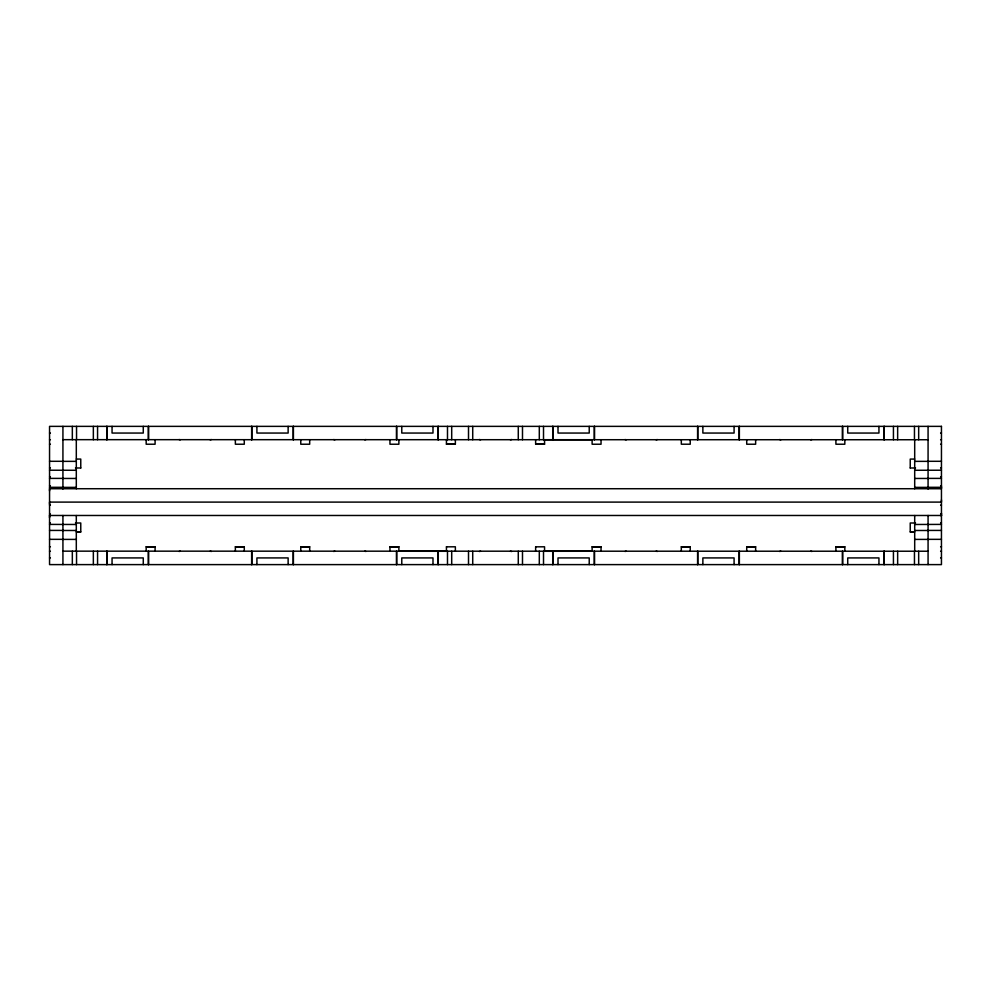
<?xml version="1.0" encoding="UTF-8"?>
<svg xmlns="http://www.w3.org/2000/svg" width="991" height="991" viewBox="0 0 991 991"><rect width="100%" height="100%" fill="white"/><g stroke="black" fill="none" stroke-linecap="round" stroke-linejoin="round"><path stroke-width="1.49" d="M49.55 517.711L49.55 515.481L50.392 515.481M49.55 504.332L49.55 502.103L941.45 502.103L941.45 499.873M49.55 490.954L49.55 488.724L941.45 488.724L941.45 486.494M941.45 513.251L941.45 515.766M49.55 433.055L50.392 433.055M940.608 433.055L941.45 433.055M49.55 439.744L50.392 439.744M62.928 439.67L928.072 439.744M940.608 439.744L941.45 439.744M446.445 444.166L455.365 444.166M535.635 444.166L544.555 444.166M49.55 444.203L50.392 444.203M940.608 444.203L941.45 444.203M76.307 459.068L80.767 459.068L80.767 468.012M914.693 459.068L910.233 459.093L910.233 468.012M49.55 461.298L62.928 461.298M928.072 461.298L941.45 461.298M62.928 461.36L76.307 461.36M914.693 461.36L928.072 461.36M49.55 467.95L50.392 467.95M75.477 467.95L76.307 467.95M76.864 467.987L80.767 467.987M910.233 467.987L914.136 467.987M914.693 467.95L915.523 467.95M940.608 467.95L941.45 467.95M49.55 470.217L76.307 470.279M914.693 470.279L941.45 470.217M49.55 476.869L50.392 476.869M940.608 476.869L941.45 476.869M49.55 478.393L62.928 478.393M928.072 478.393L941.45 478.393M62.928 478.455L76.307 478.455M914.693 478.455L928.072 478.455M49.55 485.788L50.392 485.788M940.608 485.788L941.45 485.788M49.55 487.312L62.928 487.312M928.072 487.312L941.45 487.312M62.928 487.374L76.307 487.374M914.693 487.374L928.072 487.374M49.55 505.113L50.392 505.113M940.608 505.113L941.45 505.113M49.55 514.032L50.392 514.032M940.608 514.032L941.45 514.032M940.608 515.481L941.45 515.481L49.55 515.481M49.55 522.951L50.392 522.951M75.477 522.951L76.307 522.951M76.864 523.013L80.767 522.988L80.767 531.932L76.307 531.932L80.767 531.907M914.136 523.013L910.233 522.988L910.233 531.932L914.693 531.932L910.233 531.907M914.693 522.951L915.523 522.951M940.608 522.951L941.45 522.951M49.55 524.4L76.307 524.474M914.693 524.474L941.45 524.4M49.55 530.42L62.928 530.42M928.072 530.42L941.45 530.42M62.928 530.482L76.307 530.482M914.693 530.482L928.072 530.482M49.55 539.339L62.928 539.339M928.072 539.339L941.45 539.339M62.928 539.401L76.307 539.401M914.693 539.401L928.072 539.401M49.55 546.772L50.392 546.772M146.173 551.256L146.173 546.772L155.091 546.772L155.091 551.256M235.363 551.256L235.363 546.772L244.281 546.772L244.281 551.256M300.769 551.256L300.769 546.772L309.688 546.772L309.688 551.256M389.959 551.256L389.959 546.772L398.877 546.772L398.877 551.256L446.445 551.293L446.445 546.797M535.635 546.834L544.555 546.797L544.555 551.293L592.123 551.256L592.123 546.772L601.042 546.772L601.042 551.256M681.312 551.256L681.312 546.772L690.232 546.772L690.232 551.256M746.718 551.256L746.718 546.772L755.638 546.772L755.638 551.256M835.909 551.256L835.909 546.772L844.827 546.772L844.827 551.256M940.608 546.772L941.45 546.772M146.173 546.797L155.091 546.797M235.363 546.797L244.281 546.797M300.769 546.797L309.688 546.797M389.959 546.797L398.877 546.797M446.445 546.834L455.365 546.797L455.365 551.293M592.123 546.797L601.042 546.797M681.312 546.797L690.232 546.797M746.718 546.797L755.638 546.797M835.909 546.797L844.827 546.797M49.55 551.231L50.392 551.231M62.928 551.157L928.072 551.231M940.608 551.231L941.45 551.231M49.55 557.921L50.392 557.921M940.608 557.921L941.45 557.921M928.072 426.365L928.072 489.071M928.072 515.481L928.072 564.61M918.669 426.365L918.669 439.744M918.669 551.231L918.669 564.61M914.693 439.67L914.693 488.798M914.693 515.531L914.693 551.256M914.458 426.365L914.458 439.744M914.458 551.231L914.458 564.61M897.648 426.365L897.648 439.744M897.648 551.231L897.648 564.61M893.436 426.365L893.436 439.744M893.436 551.231L893.436 564.61M884.22 426.365L884.22 439.744M884.22 551.231L884.22 564.61M884.034 426.365L884.034 439.744M884.034 551.231L884.034 564.61M878.943 426.365L878.943 433.055L847.726 433.055L847.726 426.365M878.943 564.61L878.943 557.921L847.726 557.921L847.726 564.61M844.827 439.744L844.827 444.228L835.909 444.228L835.909 439.744M842.635 426.365L842.635 439.744M842.635 551.231L842.635 564.61M842.449 426.365L842.449 439.744M842.449 551.231L842.449 564.61M755.638 439.744L755.638 444.228L746.718 444.228L746.718 439.744M739.36 426.365L739.36 439.744M739.36 551.231L739.36 564.61M739.175 426.365L739.175 439.744M739.175 551.231L739.175 564.61M734.083 426.365L734.083 433.055L702.867 433.055L702.867 426.365M734.083 564.61L734.083 557.921L702.867 557.921L702.867 564.61M697.775 426.365L697.775 439.744M697.775 551.231L697.775 564.61M697.59 426.365L697.59 439.744M697.59 551.231L697.59 564.61M690.232 439.744L690.232 444.228L681.312 444.203L681.312 439.744M601.042 439.744L601.042 444.228L592.123 444.228L592.123 439.744L544.555 439.744L544.555 444.203L535.635 444.203L535.635 439.707M594.501 426.365L594.501 439.744M594.501 551.231L594.501 564.61M594.315 426.365L594.315 439.744M594.315 551.231L594.315 564.61M589.224 426.365L589.224 433.055L558.007 433.055L558.007 426.365M589.224 564.61L589.224 557.921L558.007 557.921L558.007 564.61M552.916 426.365L552.916 439.744M552.916 551.231L552.916 564.61M552.73 426.365L552.73 439.744M552.73 551.231L552.73 564.61M543.514 426.365L543.514 439.744M543.514 551.231L543.514 564.61M539.302 426.365L539.302 439.744M539.302 551.231L539.302 564.61M535.635 546.797L535.635 551.293M522.492 426.365L522.492 439.744M522.492 551.231L522.492 564.61M518.281 426.365L518.281 439.744M518.281 551.231L518.281 564.61M472.719 426.365L472.719 439.744M472.719 551.231L472.719 564.61M468.508 426.365L468.508 439.744M468.508 551.231L468.508 564.61M455.365 439.707L455.365 444.203L446.445 444.203L446.445 439.707M451.698 426.365L451.698 439.744M451.698 551.231L451.698 564.61M447.486 426.365L447.486 439.744M447.486 551.231L447.486 564.61M438.27 426.365L438.27 439.744M438.27 551.231L438.27 564.61M438.084 426.365L438.084 439.744M438.084 551.231L438.084 564.61M432.993 426.365L432.993 433.055L401.776 433.055L401.776 426.365M432.993 564.61L432.993 557.921L401.776 557.921L401.776 564.61M398.877 439.744L398.877 444.228L389.959 444.228L389.959 439.744M396.685 426.365L396.685 439.744M396.685 551.231L396.685 564.61M396.499 426.365L396.499 439.744M396.499 551.231L396.499 564.61M309.688 439.744L309.688 444.228L300.769 444.228L300.769 439.744M293.41 426.365L293.41 439.744M293.41 551.231L293.41 564.61M293.225 426.365L293.225 439.744M293.225 551.231L293.225 564.61M288.133 426.365L288.133 433.055L256.917 433.055L256.917 426.365M288.133 564.61L288.133 557.921L256.917 557.921L256.917 564.61M251.825 426.365L251.825 439.744M251.825 551.231L251.825 564.61M251.64 426.365L251.64 439.744M251.64 551.231L251.64 564.61M244.281 439.744L244.281 444.228L235.363 444.228L235.363 439.744M155.091 439.744L155.091 444.228L146.173 444.228L146.173 439.744M148.551 426.365L148.551 439.744M148.551 551.231L148.551 564.61M148.365 426.365L148.365 439.744M148.365 551.231L148.365 564.61M143.274 426.365L143.274 433.055L112.057 433.055L112.057 426.365M143.274 564.61L143.274 557.921L112.057 557.921L112.057 564.61M106.966 426.365L106.966 439.744M106.966 551.231L106.966 564.61M106.78 426.365L106.78 439.744M106.78 551.231L106.78 564.61M97.564 426.365L97.564 439.744M97.564 551.231L97.564 564.61M93.352 426.365L93.352 439.744M93.352 551.231L93.352 564.61M76.542 426.365L76.542 439.744M76.542 551.231L76.542 564.61M76.307 439.67L76.307 488.798M76.307 515.531L76.307 551.256M72.331 426.365L72.331 439.744M72.331 551.231L72.331 564.61M62.928 426.365L62.928 489.071M62.928 515.481L62.928 564.61M210.092 551.256A3.345 3.345 0 0 1 211.318 551.491M179.136 551.491A3.345 3.345 0 0 1 180.362 551.256M364.688 551.256A3.345 3.345 0 0 1 365.914 551.491M333.732 551.491A3.345 3.345 0 0 1 334.958 551.256M211.318 439.533A3.345 3.345 0 0 1 210.092 439.769M180.362 439.769A3.345 3.345 0 0 1 179.136 439.533M365.914 439.533A3.345 3.345 0 0 1 364.688 439.769M334.958 439.769A3.345 3.345 0 0 1 333.732 439.533M656.042 551.256A3.345 3.345 0 0 1 657.268 551.491M625.086 551.491A3.345 3.345 0 0 1 626.312 551.256M810.638 551.256A3.345 3.345 0 0 1 811.864 551.491M779.682 551.491A3.345 3.345 0 0 1 780.908 551.256M657.268 439.533A3.345 3.345 0 0 1 656.042 439.769M626.312 439.769A3.345 3.345 0 0 1 625.086 439.533M811.864 439.533A3.345 3.345 0 0 1 810.638 439.769M780.908 439.769A3.345 3.345 0 0 1 779.682 439.533M510.365 551.293A3.345 3.345 0 0 1 511.591 551.529M479.409 551.529A3.345 3.345 0 0 1 480.635 551.293M511.591 439.509A3.345 3.345 0 0 1 510.365 439.744M480.635 439.744A3.345 3.345 0 0 1 479.409 439.509M941.45 426.365L49.55 426.365L49.55 564.61L941.45 564.61L941.45 426.365"/></g></svg>
